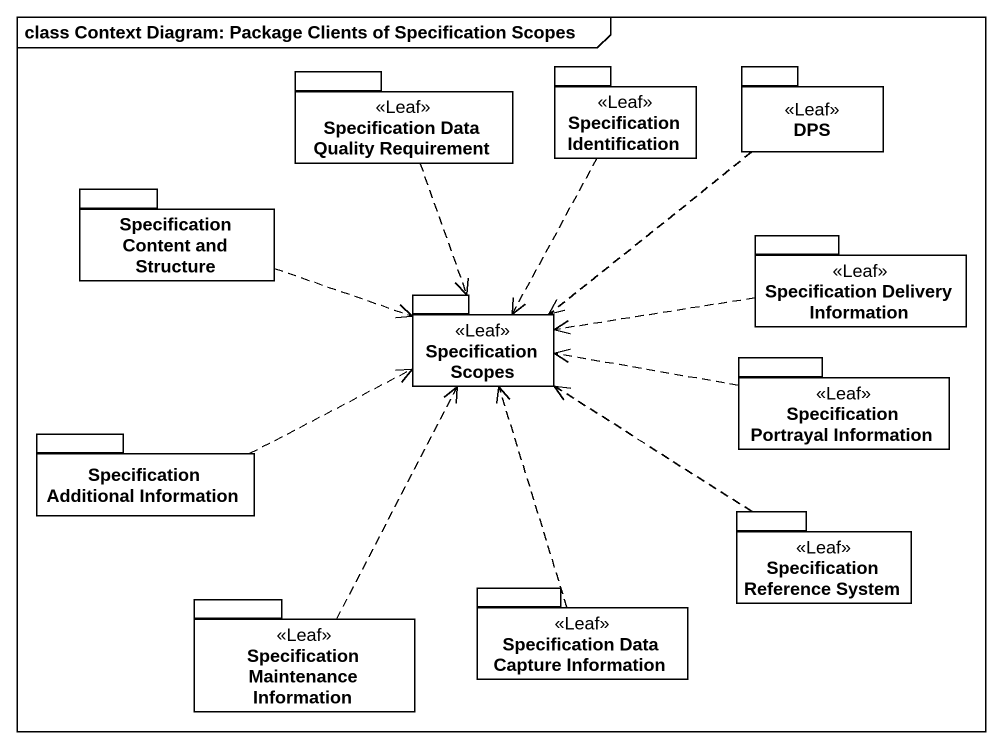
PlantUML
@startuml
mainframe class Context Diagram: Package Clients of Specification Scopes
package "Specification Identification" as Specification_Identification <<Leaf>> {
}
package DPS <<Leaf>> {
}
package "Specification Data Quality Requirement" as Specification_Data_Quality <<Leaf>> {
}
package "Specification Content and Structure" as Specification_Content_and {
}
package "Specification Delivery Information" as Specification_Delivery <<Leaf>> {
}
package "Specification Scopes" as Specification_Scopes <<Leaf>> {
}
package "Specification Portrayal Information" as Specification_Portrayal <<Leaf>> {
}
package "Specification Additional Information" as Specification_Additional {
}
package "Specification Reference System" as Specification_Reference <<Leaf>> {
}
package "Specification Data Capture Information" as Specification_Data_Capture <<Leaf>> {
}
package "Specification Maintenance Information" as Specification_Maintenance <<Leaf>> {
}
Specification_Identification ..> Specification_Scopes
DPS ..> Specification_Scopes
Specification_Data_Quality ..> Specification_Scopes
Specification_Content_and .right.> Specification_Scopes
Specification_Delivery .left.> Specification_Scopes
Specification_Portrayal .left.> Specification_Scopes
Specification_Additional .right.> Specification_Scopes
Specification_Reference .up.> Specification_Scopes
Specification_Data_Capture .up.> Specification_Scopes
Specification_Maintenance .up.> Specification_Scopes
@enduml
